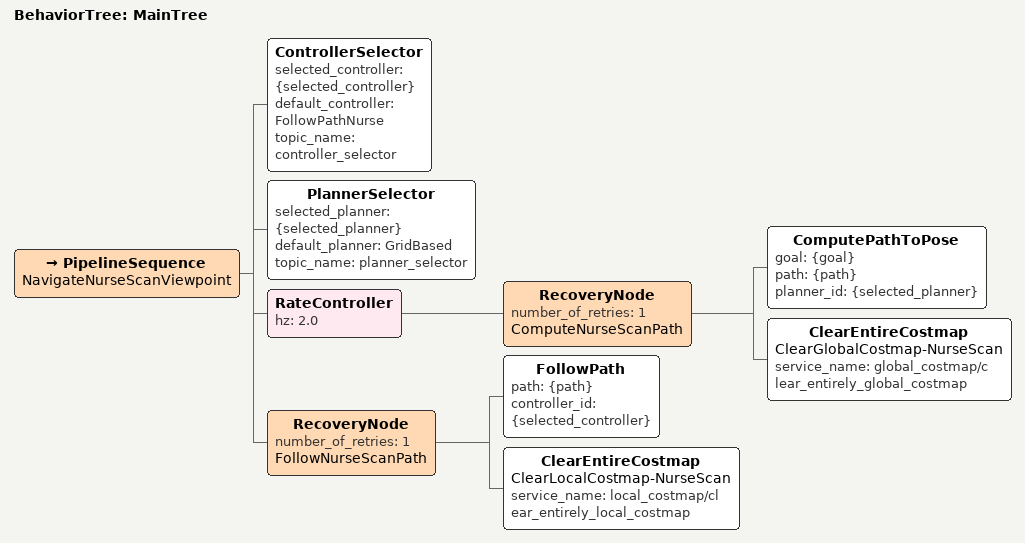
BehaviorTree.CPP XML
<root main_tree_to_execute="MainTree">
  <BehaviorTree ID="MainTree">
    <PipelineSequence name="NavigateNurseScanViewpoint">
      <ControllerSelector selected_controller="{selected_controller}" default_controller="FollowPathNurse" topic_name="controller_selector"/>
      <PlannerSelector selected_planner="{selected_planner}" default_planner="GridBased" topic_name="planner_selector"/>
      <RateController hz="2.0">
        <RecoveryNode number_of_retries="1" name="ComputeNurseScanPath">
          <ComputePathToPose goal="{goal}" path="{path}" planner_id="{selected_planner}"/>
          <ClearEntireCostmap name="ClearGlobalCostmap-NurseScan" service_name="global_costmap/clear_entirely_global_costmap"/>
        </RecoveryNode>
      </RateController>
      <RecoveryNode number_of_retries="1" name="FollowNurseScanPath">
        <FollowPath path="{path}" controller_id="{selected_controller}"/>
        <ClearEntireCostmap name="ClearLocalCostmap-NurseScan" service_name="local_costmap/clear_entirely_local_costmap"/>
      </RecoveryNode>
    </PipelineSequence>
  </BehaviorTree>
</root>
